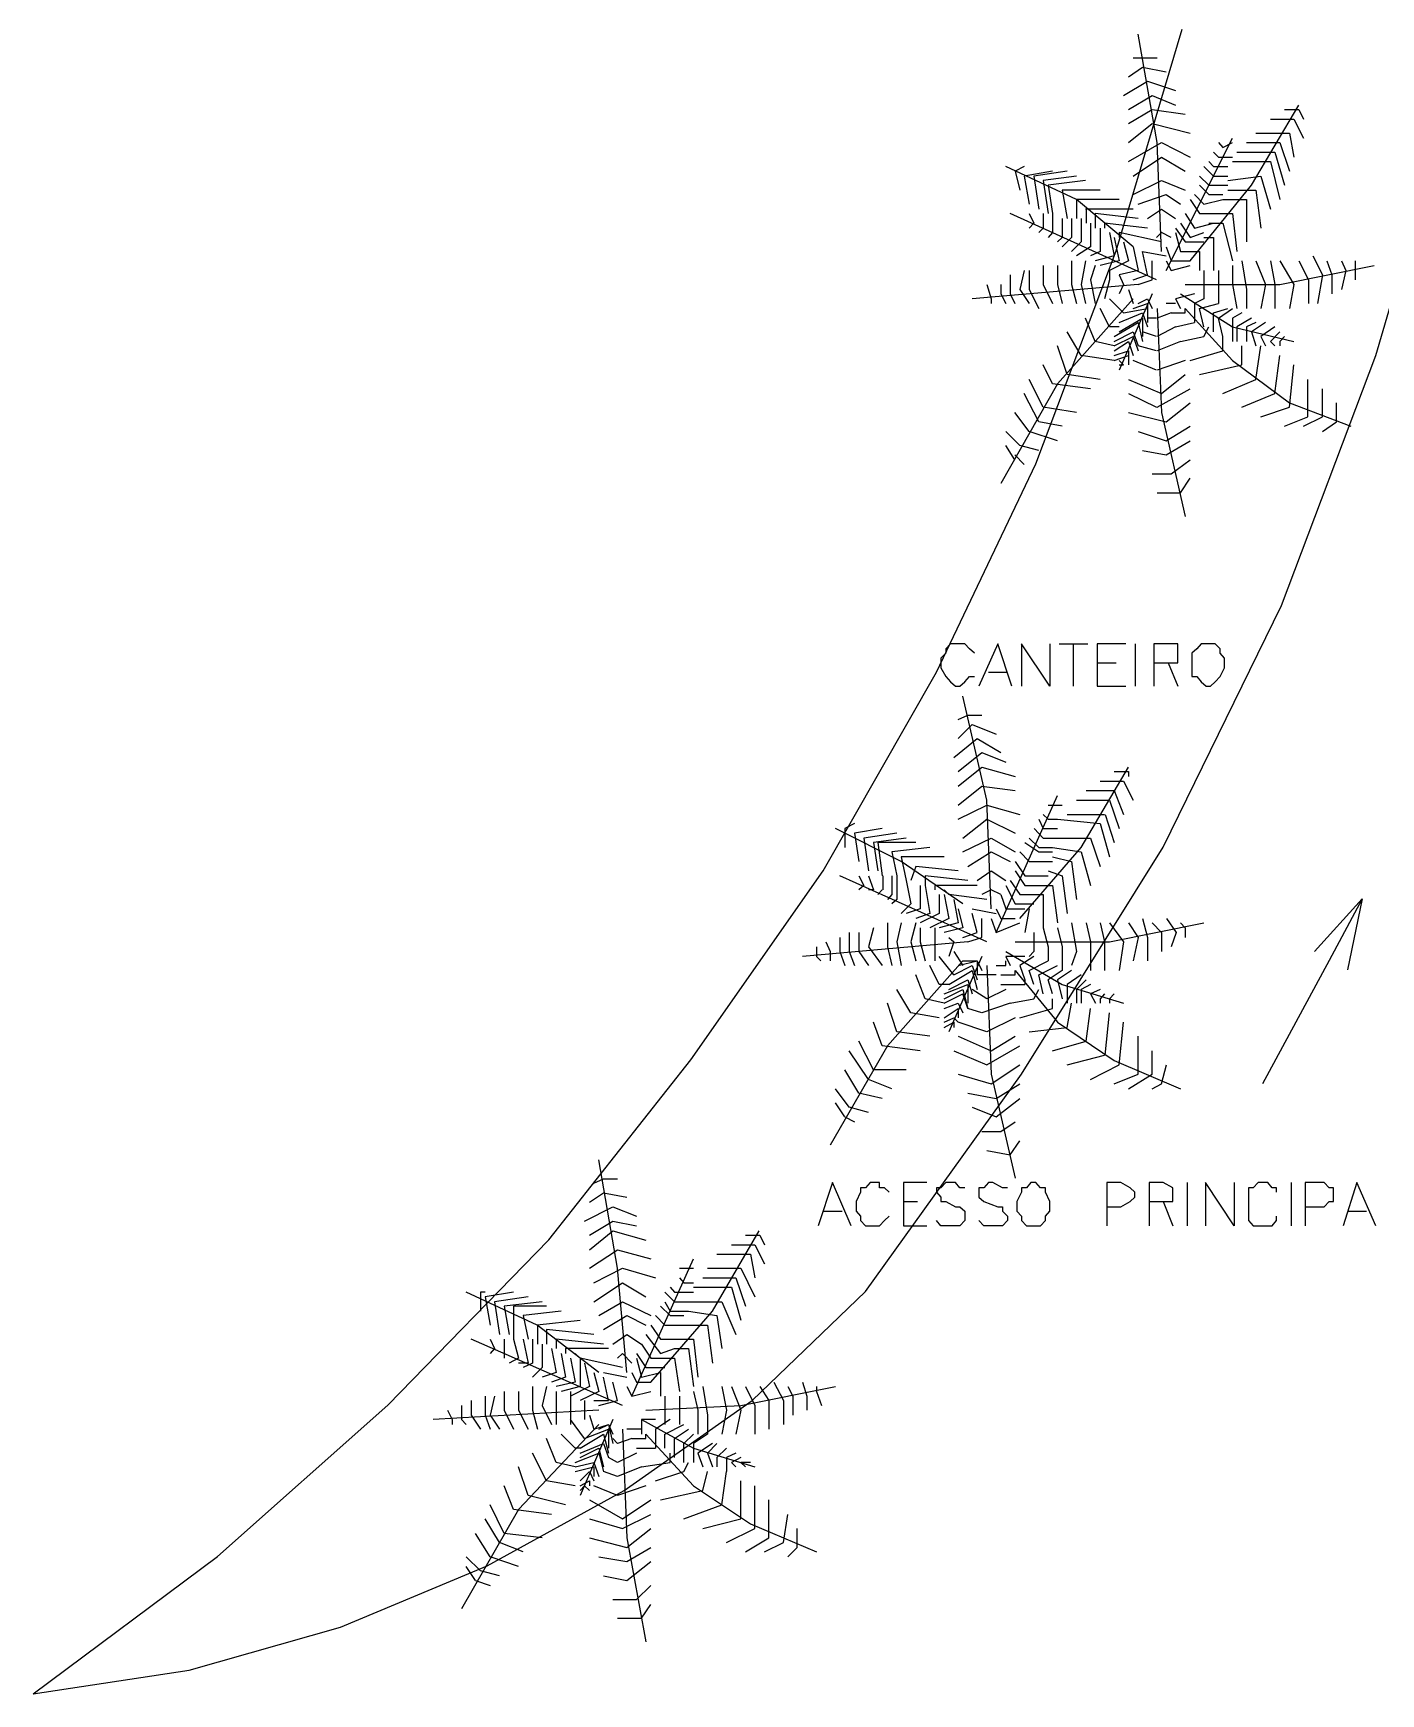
# Model space of a CAD drawing. Header units: millimetres. Extents: x -369 to -70, y -1414 to -1185.
# Drawn here: x -280.49 to -270.85, y -1314.42 to -1302.54 of the extents above; entities that cross this region are included whole.
import ezdxf

# ---------------------------------------------------------------- set-up
doc = ezdxf.new("R2010")
doc.units = ezdxf.units.MM
doc.header["$MEASUREMENT"] = 0
for name, color, linetype in [('2', 2, 'Continuous'), ('50', 50, 'Continuous'), ('64', 64, 'Continuous')]:
    doc.layers.add(name, color=color, linetype=linetype)

msp = doc.modelspace()

# ---------------------------------------------------------------- linework, layer by layer
at = {"layer": '2'}
for points in [[(-280.493, -1314.418), (-279.174, -1313.435), (-277.955, -1312.352), (-276.804, -1311.169), (-275.789, -1309.882), (-274.842, -1308.531), (-274.031, -1307.109), (-273.319, -1305.618), (-272.744, -1304.095), (-272.272, -1302.509)], [(-274.538, -1311.541), (-273.423, -1309.986), (-272.408, -1308.36), (-271.561, -1306.633), (-270.886, -1304.843), (-270.342, -1302.98)], [(-280.493, -1314.418), (-279.378, -1314.25), (-278.295, -1313.942), (-277.244, -1313.503), (-276.265, -1312.963), (-275.35, -1312.32), (-274.538, -1311.541)]]:
    msp.add_lwpolyline(points, dxfattribs=at)
at = {"layer": '50'}
for points in [[(-273.759, -1306.973), (-273.795, -1306.941), (-273.827, -1306.905), (-273.863, -1306.905), (-273.895, -1306.905), (-273.931, -1306.905), (-273.963, -1306.941), (-273.963, -1306.973), (-273.999, -1307.009), (-273.999, -1307.077), (-273.963, -1307.141), (-273.931, -1307.177), (-273.895, -1307.209), (-273.863, -1307.209), (-273.827, -1307.177), (-273.795, -1307.141), (-273.759, -1307.141)], [(-273.491, -1307.209), (-273.591, -1306.905), (-273.591, -1306.905), (-273.727, -1307.209)], [(-273.22, -1306.905), (-273.22, -1307.209), (-273.22, -1307.209), (-273.423, -1306.905), (-273.423, -1306.905), (-273.423, -1307.209)], [(-273.152, -1306.905), (-272.948, -1306.905)], [(-273.052, -1306.905), (-273.052, -1307.209)], [(-272.676, -1306.905), (-272.88, -1306.905), (-272.88, -1306.905), (-272.88, -1307.209)], [(-272.608, -1306.905), (-272.608, -1307.209)], [(-272.476, -1307.041), (-272.372, -1307.041), (-272.304, -1307.041), (-272.304, -1307.009), (-272.304, -1306.973), (-272.304, -1306.941), (-272.304, -1306.905), (-272.372, -1306.905), (-272.476, -1306.905), (-272.476, -1306.905), (-272.476, -1307.209)], [(-272.101, -1306.905), (-272.137, -1306.905), (-272.168, -1306.941), (-272.204, -1306.973), (-272.204, -1307.009), (-272.204, -1307.077), (-272.204, -1307.141), (-272.168, -1307.141), (-272.137, -1307.177), (-272.101, -1307.209), (-272.069, -1307.209), (-272.037, -1307.177), (-272.001, -1307.141), (-271.969, -1307.077), (-271.969, -1307.009), (-272.001, -1306.973), (-272.001, -1306.941), (-272.037, -1306.905), (-272.069, -1306.905), (-272.101, -1306.905)], [(-272.88, -1307.041), (-272.744, -1307.041)], [(-272.372, -1307.041), (-272.304, -1307.209)], [(-273.659, -1307.109), (-273.523, -1307.109)], [(-272.88, -1307.209), (-272.676, -1307.209)], [(-270.986, -1308.731), (-271.221, -1309.171), (-271.697, -1310.054)], [(-271.325, -1309.107), (-270.986, -1308.731), (-271.089, -1309.239)], [(-274.642, -1311.069), (-274.774, -1310.761), (-274.774, -1310.761), (-274.878, -1311.069)], [(-274.37, -1310.829), (-274.402, -1310.797), (-274.438, -1310.797), (-274.438, -1310.761), (-274.506, -1310.761), (-274.538, -1310.797), (-274.574, -1310.797), (-274.574, -1310.829), (-274.606, -1310.897), (-274.606, -1310.965), (-274.574, -1311.001), (-274.574, -1311.033), (-274.538, -1311.069), (-274.506, -1311.069), (-274.438, -1311.069), (-274.402, -1311.033), (-274.37, -1311.001)], [(-274.099, -1310.761), (-274.267, -1310.761), (-274.267, -1310.761), (-274.267, -1311.069)], [(-273.827, -1310.797), (-273.863, -1310.797), (-273.895, -1310.761), (-273.963, -1310.761), (-273.999, -1310.797), (-274.031, -1310.797), (-274.031, -1310.829), (-273.999, -1310.865), (-273.999, -1310.897), (-273.963, -1310.897), (-273.895, -1310.933), (-273.863, -1310.933), (-273.827, -1310.965), (-273.827, -1311.001), (-273.827, -1311.033), (-273.863, -1311.069), (-273.895, -1311.069), (-273.963, -1311.069), (-273.999, -1311.069), (-274.031, -1311.033)], [(-273.523, -1310.797), (-273.559, -1310.797), (-273.627, -1310.761), (-273.659, -1310.761), (-273.691, -1310.797), (-273.727, -1310.797), (-273.727, -1310.829), (-273.727, -1310.865), (-273.691, -1310.897), (-273.591, -1310.933), (-273.559, -1310.933), (-273.559, -1310.965), (-273.523, -1311.001), (-273.523, -1311.033), (-273.559, -1311.069), (-273.627, -1311.069), (-273.659, -1311.069), (-273.691, -1311.069), (-273.727, -1311.033)], [(-273.355, -1310.761), (-273.387, -1310.797), (-273.423, -1310.797), (-273.423, -1310.829), (-273.455, -1310.897), (-273.455, -1310.965), (-273.423, -1311.001), (-273.423, -1311.033), (-273.387, -1311.069), (-273.355, -1311.069), (-273.319, -1311.069), (-273.287, -1311.069), (-273.251, -1311.033), (-273.251, -1311.001), (-273.22, -1310.965), (-273.22, -1310.897), (-273.251, -1310.829), (-273.251, -1310.797), (-273.287, -1310.797), (-273.319, -1310.761), (-273.355, -1310.761)], [(-272.812, -1310.933), (-272.712, -1310.933), (-272.644, -1310.897), (-272.612, -1310.865), (-272.612, -1310.829), (-272.644, -1310.797), (-272.712, -1310.761), (-272.812, -1310.761), (-272.812, -1310.761), (-272.812, -1311.069)], [(-272.508, -1310.897), (-272.408, -1310.897), (-272.34, -1310.897), (-272.34, -1310.865), (-272.34, -1310.829), (-272.34, -1310.797), (-272.408, -1310.761), (-272.508, -1310.761), (-272.508, -1310.761), (-272.508, -1311.069)], [(-272.236, -1310.761), (-272.236, -1311.069)], [(-271.901, -1310.761), (-271.901, -1311.069), (-271.901, -1311.069), (-272.105, -1310.761), (-272.105, -1310.761), (-272.105, -1311.069)], [(-271.597, -1310.829), (-271.597, -1310.797), (-271.629, -1310.797), (-271.661, -1310.761), (-271.729, -1310.761), (-271.765, -1310.797), (-271.797, -1310.797), (-271.797, -1310.829), (-271.797, -1310.897), (-271.797, -1310.965), (-271.797, -1311.001), (-271.797, -1311.033), (-271.765, -1311.069), (-271.729, -1311.069), (-271.661, -1311.069), (-271.629, -1311.069), (-271.597, -1311.033), (-271.597, -1311.001)], [(-271.493, -1310.761), (-271.493, -1311.069)], [(-271.393, -1310.933), (-271.257, -1310.933), (-271.221, -1310.897), (-271.189, -1310.897), (-271.189, -1310.865), (-271.189, -1310.829), (-271.189, -1310.797), (-271.221, -1310.797), (-271.257, -1310.761), (-271.393, -1310.761), (-271.393, -1310.761), (-271.393, -1311.069)], [(-270.886, -1311.069), (-271.022, -1310.761), (-271.022, -1310.761), (-271.121, -1311.069)], [(-274.267, -1310.897), (-274.167, -1310.897)], [(-272.408, -1310.897), (-272.34, -1311.069)], [(-274.842, -1310.965), (-274.706, -1310.965)], [(-271.089, -1310.965), (-270.954, -1310.965)], [(-274.267, -1311.069), (-274.099, -1311.069)]]:
    msp.add_lwpolyline(points, dxfattribs=at)
at = {"layer": '64'}
for points in [[(-272.42, -1304.099), (-272.452, -1303.32), (-272.588, -1302.545)], [(-272.656, -1302.849), (-272.556, -1302.781), (-272.388, -1302.813)], [(-272.624, -1302.713), (-272.556, -1302.713), (-272.556, -1302.713), (-272.452, -1302.713)], [(-272.692, -1302.984), (-272.52, -1302.88)], [(-272.52, -1302.88), (-272.32, -1302.948)], [(-272.656, -1303.084), (-272.488, -1302.984)], [(-272.488, -1302.984), (-272.32, -1303.052)], [(-272.216, -1304.167), (-271.777, -1303.624), (-271.437, -1303.052)], [(-272.656, -1303.184), (-272.488, -1303.084)], [(-272.488, -1303.084), (-272.252, -1303.116)], [(-271.641, -1303.152), (-271.473, -1303.152)], [(-271.541, -1303.084), (-271.437, -1303.084)], [(-271.473, -1303.152), (-271.405, -1303.288)], [(-271.437, -1303.084), (-271.405, -1303.152)], [(-272.656, -1303.32), (-272.488, -1303.184)], [(-272.488, -1303.184), (-272.216, -1303.252)], [(-272.388, -1304.235), (-271.913, -1303.288)], [(-271.745, -1303.252), (-271.505, -1303.252)], [(-271.505, -1303.252), (-271.473, -1303.424)], [(-272.656, -1303.456), (-272.42, -1303.32)], [(-272.42, -1303.32), (-272.216, -1303.424)], [(-272.049, -1303.388), (-272.013, -1303.424)], [(-272.013, -1303.32), (-271.981, -1303.356)], [(-271.981, -1303.356), (-271.913, -1303.32)], [(-271.881, -1303.388), (-271.609, -1303.388)], [(-271.813, -1303.32), (-271.573, -1303.32)], [(-271.609, -1303.388), (-271.541, -1303.624)], [(-271.573, -1303.32), (-271.505, -1303.524)], [(-272.624, -1304.067), (-273.028, -1303.728), (-273.535, -1303.492)], [(-273.403, -1303.492), (-273.467, -1303.524), (-273.467, -1303.524), (-273.435, -1303.66)], [(-273.2, -1303.524), (-273.403, -1303.56)], [(-273.096, -1303.524), (-273.335, -1303.56)], [(-272.624, -1303.56), (-272.42, -1303.424)], [(-272.42, -1303.424), (-272.252, -1303.524)], [(-272.117, -1303.492), (-272.049, -1303.56)], [(-272.081, -1303.456), (-272.049, -1303.492)], [(-272.049, -1303.492), (-271.945, -1303.492)], [(-272.013, -1303.424), (-271.913, -1303.424)], [(-271.913, -1303.456), (-271.641, -1303.456)], [(-271.641, -1303.456), (-271.573, -1303.728)], [(-273.403, -1303.56), (-273.367, -1303.76)], [(-273.335, -1303.56), (-273.299, -1303.796)], [(-273.028, -1303.56), (-273.267, -1303.592)], [(-273.267, -1303.592), (-273.232, -1303.828)], [(-272.964, -1303.592), (-273.232, -1303.624), (-273.232, -1303.624), (-273.2, -1303.828)], [(-272.624, -1303.692), (-272.42, -1303.592)], [(-272.42, -1303.592), (-272.252, -1303.66)], [(-272.148, -1303.56), (-272.081, -1303.624)], [(-272.148, -1303.624), (-272.081, -1303.692)], [(-272.081, -1303.624), (-271.945, -1303.624)], [(-272.049, -1303.56), (-271.945, -1303.56)], [(-271.945, -1303.592), (-271.709, -1303.56)], [(-271.709, -1303.56), (-271.641, -1303.796)], [(-272.86, -1303.66), (-273.132, -1303.66), (-273.132, -1303.66), (-273.096, -1303.864)], [(-273.028, -1303.728), (-273.028, -1303.864)], [(-272.724, -1303.728), (-273.028, -1303.728)], [(-272.588, -1303.76), (-272.388, -1303.692)], [(-272.388, -1303.692), (-272.284, -1303.76)], [(-272.216, -1303.728), (-272.148, -1303.828)], [(-272.184, -1303.692), (-272.117, -1303.76)], [(-272.117, -1303.76), (-271.981, -1303.728)], [(-272.081, -1303.692), (-271.981, -1303.692)], [(-271.981, -1303.728), (-271.813, -1303.728)], [(-271.945, -1303.66), (-271.745, -1303.66)], [(-271.813, -1303.728), (-271.813, -1304.031)], [(-271.745, -1303.66), (-271.709, -1303.932)], [(-272.456, -1304.303), (-273.503, -1303.828)], [(-273.367, -1303.828), (-273.335, -1303.896), (-273.335, -1303.896), (-273.367, -1303.932)], [(-273.267, -1303.828), (-273.267, -1303.932), (-273.267, -1303.932), (-273.299, -1303.963)], [(-273.2, -1303.828), (-273.2, -1303.963)], [(-273.132, -1303.864), (-273.132, -1303.999)], [(-273.064, -1303.864), (-273.064, -1303.999)], [(-272.996, -1303.864), (-272.996, -1304.031)], [(-272.624, -1303.796), (-272.964, -1303.796)], [(-272.96, -1303.796), (-272.96, -1303.896)], [(-272.896, -1303.828), (-272.896, -1303.932)], [(-272.588, -1303.864), (-272.896, -1303.828)], [(-272.52, -1303.864), (-272.42, -1303.796)], [(-272.42, -1303.796), (-272.32, -1303.864)], [(-272.252, -1303.828), (-272.184, -1303.932)], [(-272.148, -1303.828), (-272.013, -1303.828)], [(-272.013, -1303.828), (-271.913, -1303.828)], [(-271.913, -1303.828), (-271.881, -1304.099)], [(-273.2, -1303.963), (-273.232, -1303.999)], [(-273.132, -1303.999), (-273.164, -1304.031)], [(-273.064, -1303.999), (-273.132, -1304.067)], [(-272.928, -1303.896), (-272.928, -1304.067)], [(-272.86, -1303.932), (-272.86, -1304.099)], [(-272.828, -1303.896), (-272.828, -1303.932)], [(-272.52, -1303.932), (-272.828, -1303.896)], [(-272.792, -1303.963), (-272.76, -1304.131)], [(-272.76, -1303.999), (-272.724, -1304.167)], [(-272.724, -1303.963), (-272.724, -1303.999)], [(-272.42, -1304.031), (-272.724, -1303.963)], [(-272.42, -1303.963), (-272.456, -1303.999)], [(-272.352, -1303.999), (-272.42, -1303.963)], [(-272.32, -1303.932), (-272.252, -1304.031)], [(-272.32, -1303.963), (-272.284, -1304.099)], [(-272.284, -1303.896), (-272.216, -1303.999)], [(-272.216, -1303.999), (-272.117, -1303.963)], [(-272.184, -1303.932), (-272.049, -1303.896)], [(-272.117, -1303.999), (-272.049, -1303.999)], [(-272.081, -1303.896), (-271.981, -1303.896)], [(-272.049, -1303.999), (-272.049, -1304.235)], [(-271.981, -1303.896), (-271.913, -1304.167)], [(-272.996, -1304.031), (-273.064, -1304.099)], [(-272.928, -1304.067), (-273.028, -1304.131)], [(-272.86, -1304.099), (-272.928, -1304.131)], [(-272.692, -1304.031), (-272.656, -1304.167), (-272.792, -1304.235)], [(-272.624, -1304.067), (-272.588, -1304.235), (-272.588, -1304.235), (-272.724, -1304.267)], [(-272.52, -1304.267), (-272.556, -1304.099)], [(-272.556, -1304.099), (-272.388, -1304.131)], [(-272.388, -1304.067), (-272.352, -1304.167)], [(-272.284, -1304.099), (-272.148, -1304.099)], [(-272.252, -1304.031), (-272.117, -1304.031)], [(-272.148, -1304.099), (-272.148, -1304.235)], [(-273.403, -1304.235), (-273.435, -1304.371)], [(-273.367, -1304.235), (-273.367, -1304.371)], [(-273.267, -1304.199), (-273.267, -1304.335)], [(-273.164, -1304.199), (-273.164, -1304.335)], [(-273.064, -1304.167), (-273.064, -1304.335)], [(-272.964, -1304.167), (-272.996, -1304.335)], [(-272.896, -1304.199), (-272.928, -1304.303), (-272.928, -1304.303), (-272.896, -1304.471)], [(-272.76, -1304.131), (-272.896, -1304.167)], [(-272.724, -1304.167), (-272.86, -1304.199)], [(-272.792, -1304.235), (-272.792, -1304.303)], [(-272.488, -1304.303), (-272.488, -1304.167)], [(-272.388, -1304.167), (-272.352, -1304.235), (-272.216, -1304.199)], [(-272.352, -1304.167), (-272.216, -1304.167)], [(-272.252, -1304.335), (-271.573, -1304.335), (-270.898, -1304.199)], [(-272.117, -1304.235), (-272.117, -1304.371)], [(-272.013, -1304.235), (-272.013, -1304.371)], [(-271.913, -1304.199), (-271.913, -1304.335)], [(-271.845, -1304.167), (-271.813, -1304.371)], [(-271.745, -1304.167), (-271.677, -1304.335), (-271.677, -1304.335), (-271.709, -1304.507)], [(-271.641, -1304.167), (-271.609, -1304.335), (-271.609, -1304.335), (-271.609, -1304.507)], [(-271.573, -1304.167), (-271.473, -1304.335), (-271.473, -1304.335), (-271.505, -1304.507)], [(-271.437, -1304.167), (-271.369, -1304.303)], [(-271.337, -1304.131), (-271.269, -1304.267), (-271.305, -1304.471)], [(-271.237, -1304.167), (-271.201, -1304.267)], [(-271.133, -1304.167), (-271.101, -1304.235), (-271.133, -1304.371)], [(-271.034, -1304.167), (-271.034, -1304.235), (-271.034, -1304.235), (-271.034, -1304.303)], [(-272.588, -1304.335), (-273.775, -1304.439)], [(-273.671, -1304.335), (-273.639, -1304.439), (-273.639, -1304.439), (-273.639, -1304.471)], [(-273.571, -1304.335), (-273.571, -1304.403), (-273.535, -1304.471)], [(-273.503, -1304.267), (-273.503, -1304.403)], [(-273.267, -1304.335), (-273.2, -1304.471)], [(-273.164, -1304.335), (-273.132, -1304.471)], [(-273.064, -1304.335), (-273.028, -1304.471)], [(-272.996, -1304.335), (-272.964, -1304.471)], [(-272.792, -1304.303), (-272.828, -1304.439)], [(-272.724, -1304.267), (-272.692, -1304.335)], [(-272.692, -1304.335), (-272.724, -1304.403)], [(-272.624, -1304.303), (-272.52, -1304.267)], [(-272.588, -1304.335), (-272.488, -1304.303)], [(-271.913, -1304.335), (-271.881, -1304.507)], [(-271.369, -1304.303), (-271.369, -1304.471)], [(-271.201, -1304.267), (-271.201, -1304.403)], [(-272.624, -1304.439), (-273.164, -1305.047), (-273.571, -1305.758)], [(-273.503, -1304.403), (-273.471, -1304.471)], [(-273.435, -1304.371), (-273.367, -1304.471)], [(-273.367, -1304.371), (-273.299, -1304.507)], [(-272.692, -1304.539), (-272.792, -1304.439)], [(-272.488, -1304.403), (-272.724, -1304.947)], [(-272.656, -1304.371), (-272.624, -1304.471)], [(-272.624, -1304.507), (-272.52, -1304.471)], [(-272.588, -1304.471), (-272.52, -1304.439)], [(-272.52, -1304.439), (-272.488, -1304.507)], [(-272.52, -1304.471), (-272.52, -1304.575)], [(-272.32, -1304.471), (-272.32, -1304.471), (-272.32, -1304.471), (-272.388, -1304.471)], [(-272.184, -1304.403), (-272.32, -1304.439)], [(-272.32, -1304.439), (-272.284, -1304.507)], [(-272.284, -1304.403), (-271.913, -1304.639), (-271.473, -1304.743)], [(-272.117, -1304.439), (-272.184, -1304.471), (-272.184, -1304.471), (-272.184, -1304.575), (-272.184, -1304.575), (-272.184, -1304.607)], [(-272.148, -1304.507), (-272.013, -1304.471)], [(-272.117, -1304.371), (-272.117, -1304.439)], [(-272.013, -1304.371), (-272.013, -1304.471)], [(-271.813, -1304.371), (-271.813, -1304.507)], [(-272.896, -1304.743), (-272.964, -1304.575)], [(-272.792, -1304.639), (-272.86, -1304.507)], [(-272.724, -1304.607), (-272.556, -1304.539)], [(-272.724, -1304.675), (-272.556, -1304.575), (-272.556, -1304.575), (-272.556, -1304.707)], [(-272.692, -1304.539), (-272.52, -1304.507)], [(-272.556, -1304.539), (-272.52, -1304.639)], [(-272.52, -1304.507), (-272.52, -1304.607)], [(-272.456, -1304.575), (-272.52, -1304.575)], [(-272.452, -1304.507), (-272.42, -1305.25), (-272.252, -1305.994)], [(-272.352, -1304.539), (-272.452, -1304.575)], [(-272.352, -1304.539), (-272.252, -1304.539)], [(-272.252, -1304.539), (-272.252, -1304.507)], [(-272.252, -1304.507), (-271.913, -1304.879), (-271.505, -1305.182), (-271.065, -1305.35)], [(-272.117, -1304.639), (-272.148, -1304.507)], [(-272.049, -1304.539), (-271.945, -1304.507)], [(-272.049, -1304.675), (-272.049, -1304.539)], [(-272.013, -1304.575), (-271.913, -1304.507)], [(-271.981, -1304.707), (-272.013, -1304.575)], [(-271.845, -1304.539), (-271.913, -1304.575)], [(-271.913, -1304.575), (-271.913, -1304.743)], [(-271.777, -1304.575), (-271.881, -1304.639)], [(-272.996, -1304.843), (-273.096, -1304.675)], [(-272.724, -1304.639), (-272.792, -1304.639)], [(-272.76, -1304.707), (-272.588, -1304.607), (-272.588, -1304.607), (-272.556, -1304.743)], [(-272.76, -1304.743), (-272.624, -1304.675)], [(-272.76, -1304.775), (-272.624, -1304.707)], [(-272.624, -1304.675), (-272.588, -1304.775)], [(-272.624, -1304.707), (-272.588, -1304.811)], [(-272.456, -1304.707), (-272.556, -1304.675)], [(-272.32, -1304.639), (-272.452, -1304.707)], [(-272.32, -1304.639), (-272.184, -1304.607)], [(-272.284, -1304.743), (-272.117, -1304.707), (-272.117, -1304.707), (-272.081, -1304.639)], [(-271.981, -1304.811), (-271.981, -1304.707)], [(-271.881, -1304.639), (-271.881, -1304.743)], [(-271.745, -1304.607), (-271.813, -1304.639)], [(-271.813, -1304.639), (-271.813, -1304.743)], [(-271.677, -1304.607), (-271.777, -1304.675), (-271.777, -1304.675), (-271.745, -1304.775)], [(-271.609, -1304.639), (-271.709, -1304.707), (-271.677, -1304.775)], [(-271.573, -1304.675), (-271.641, -1304.743)], [(-271.541, -1304.707), (-271.573, -1304.743), (-271.573, -1304.743), (-271.573, -1304.775)], [(-273.096, -1304.979), (-273.164, -1304.775)], [(-272.76, -1304.775), (-272.896, -1304.743)], [(-272.76, -1304.811), (-272.656, -1304.743)], [(-272.76, -1304.843), (-272.656, -1304.811)], [(-272.656, -1304.743), (-272.624, -1304.843)], [(-272.656, -1304.811), (-272.656, -1304.879)], [(-272.456, -1304.811), (-272.588, -1304.775)], [(-272.284, -1304.743), (-272.452, -1304.811)], [(-272.216, -1304.879), (-271.981, -1304.811)], [(-271.845, -1304.911), (-271.845, -1304.775)], [(-271.745, -1305.015), (-271.709, -1304.775)], [(-271.641, -1304.743), (-271.609, -1304.775)], [(-273.2, -1305.047), (-273.267, -1304.911)], [(-272.76, -1304.879), (-272.996, -1304.843)], [(-272.76, -1304.879), (-272.656, -1304.843)], [(-272.692, -1304.911), (-272.724, -1304.879)], [(-272.724, -1304.911), (-272.692, -1304.911)], [(-272.656, -1304.843), (-272.656, -1304.911)], [(-272.456, -1304.947), (-272.624, -1304.879)], [(-272.252, -1304.879), (-272.452, -1304.947)], [(-272.148, -1304.979), (-271.845, -1304.911)], [(-271.609, -1305.114), (-271.573, -1304.843)], [(-271.505, -1305.214), (-271.473, -1304.911)], [(-273.267, -1305.214), (-273.367, -1305.015)], [(-272.928, -1305.082), (-273.2, -1305.047)], [(-272.86, -1305.015), (-273.096, -1304.979)], [(-272.656, -1305.015), (-272.42, -1305.114)], [(-272.42, -1305.114), (-272.252, -1304.979)], [(-271.981, -1305.114), (-271.745, -1305.015)], [(-271.373, -1305.282), (-271.373, -1305.015)], [(-273.299, -1305.318), (-273.403, -1305.114)], [(-272.656, -1305.114), (-272.456, -1305.214)], [(-272.452, -1305.214), (-272.216, -1305.082)], [(-272.388, -1305.318), (-272.216, -1305.182)], [(-271.845, -1305.214), (-271.609, -1305.114)], [(-271.269, -1305.282), (-271.269, -1305.082)], [(-271.169, -1305.318), (-271.169, -1305.182)], [(-273.367, -1305.386), (-273.471, -1305.25)], [(-273.028, -1305.25), (-273.267, -1305.214)], [(-272.656, -1305.25), (-272.388, -1305.318)], [(-271.709, -1305.282), (-271.505, -1305.214)], [(-271.541, -1305.35), (-271.373, -1305.282)], [(-271.405, -1305.35), (-271.269, -1305.282)], [(-273.435, -1305.486), (-273.535, -1305.386)], [(-273.164, -1305.454), (-273.367, -1305.386)], [(-273.132, -1305.35), (-273.299, -1305.318)], [(-272.588, -1305.386), (-272.388, -1305.454)], [(-272.388, -1305.454), (-272.216, -1305.35)], [(-271.269, -1305.386), (-271.169, -1305.318)], [(-273.471, -1305.59), (-273.535, -1305.486)], [(-273.299, -1305.522), (-273.435, -1305.486)], [(-272.556, -1305.522), (-272.388, -1305.554)], [(-272.388, -1305.554), (-272.216, -1305.454)], [(-273.471, -1305.554), (-273.403, -1305.622)], [(-272.352, -1305.69), (-272.216, -1305.59)], [(-272.488, -1305.69), (-272.352, -1305.69)], [(-272.284, -1305.826), (-272.216, -1305.722)], [(-272.452, -1305.826), (-272.284, -1305.826)], [(-273.639, -1308.803), (-273.671, -1308.024), (-273.843, -1307.28)], [(-273.875, -1307.448), (-273.807, -1307.416), (-273.807, -1307.416), (-273.707, -1307.416)], [(-273.875, -1307.584), (-273.775, -1307.484), (-273.603, -1307.552)], [(-273.907, -1307.72), (-273.739, -1307.584)], [(-273.875, -1307.82), (-273.707, -1307.684)], [(-273.739, -1307.584), (-273.571, -1307.684)], [(-273.707, -1307.684), (-273.535, -1307.752)], [(-273.875, -1307.924), (-273.707, -1307.788)], [(-273.707, -1307.788), (-273.467, -1307.856)], [(-273.435, -1308.871), (-272.996, -1308.363), (-272.656, -1307.788)], [(-273.875, -1308.06), (-273.707, -1307.924)], [(-273.707, -1307.924), (-273.467, -1307.956)], [(-272.86, -1307.888), (-272.692, -1307.888)], [(-272.76, -1307.82), (-272.656, -1307.82)], [(-272.692, -1307.888), (-272.624, -1308.024)], [(-272.656, -1307.82), (-272.656, -1307.856)], [(-273.603, -1308.971), (-273.164, -1307.992)], [(-273.028, -1308.024), (-272.792, -1308.024)], [(-272.96, -1307.956), (-272.76, -1307.956)], [(-272.792, -1308.024), (-272.724, -1308.228)], [(-272.76, -1307.956), (-272.692, -1308.128)], [(-273.875, -1308.16), (-273.671, -1308.06)], [(-273.843, -1308.296), (-273.671, -1308.16)], [(-273.671, -1308.06), (-273.435, -1308.128)], [(-273.671, -1308.16), (-273.467, -1308.26)], [(-273.299, -1308.16), (-273.267, -1308.228)], [(-273.267, -1308.128), (-273.232, -1308.16)], [(-273.232, -1308.06), (-273.2, -1308.06)], [(-273.232, -1308.16), (-273.164, -1308.16)], [(-273.2, -1308.06), (-273.132, -1308.06)], [(-273.164, -1308.16), (-272.86, -1308.192)], [(-273.096, -1308.128), (-272.828, -1308.128)], [(-272.824, -1308.128), (-272.76, -1308.328)], [(-273.843, -1308.767), (-274.283, -1308.463), (-274.754, -1308.228)], [(-274.618, -1308.192), (-274.686, -1308.228), (-274.686, -1308.228), (-274.686, -1308.363)], [(-274.418, -1308.228), (-274.618, -1308.26)], [(-274.618, -1308.26), (-274.586, -1308.463)], [(-274.315, -1308.26), (-274.55, -1308.296)], [(-273.331, -1308.228), (-273.267, -1308.296)], [(-273.267, -1308.228), (-273.164, -1308.228)], [(-272.86, -1308.192), (-272.792, -1308.431)], [(-274.55, -1308.296), (-274.518, -1308.531)], [(-274.247, -1308.296), (-274.482, -1308.328)], [(-274.482, -1308.328), (-274.45, -1308.531)], [(-274.179, -1308.328), (-274.45, -1308.328), (-274.45, -1308.328), (-274.418, -1308.567)], [(-274.079, -1308.363), (-274.35, -1308.395), (-274.35, -1308.395), (-274.315, -1308.567)], [(-273.843, -1308.395), (-273.639, -1308.296)], [(-273.807, -1308.499), (-273.639, -1308.395)], [(-273.639, -1308.296), (-273.467, -1308.395)], [(-273.639, -1308.395), (-273.503, -1308.463)], [(-273.435, -1308.395), (-273.367, -1308.463)], [(-273.399, -1308.328), (-273.299, -1308.395)], [(-273.367, -1308.296), (-273.299, -1308.363)], [(-273.299, -1308.363), (-273.2, -1308.363)], [(-273.299, -1308.395), (-273.2, -1308.395)], [(-273.267, -1308.296), (-273.164, -1308.296)], [(-273.2, -1308.363), (-272.996, -1308.395)], [(-273.164, -1308.296), (-272.928, -1308.296)], [(-272.996, -1308.395), (-272.928, -1308.635)], [(-272.928, -1308.296), (-272.86, -1308.499)], [(-274.283, -1308.431), (-274.247, -1308.599)], [(-273.975, -1308.431), (-274.283, -1308.431)], [(-274.179, -1308.499), (-274.215, -1308.599)], [(-273.875, -1308.531), (-274.179, -1308.499)], [(-273.467, -1308.463), (-273.399, -1308.567)], [(-273.367, -1308.463), (-273.2, -1308.463)], [(-273.2, -1308.431), (-273.064, -1308.463)], [(-273.064, -1308.463), (-273.028, -1308.735)], [(-273.671, -1309.039), (-274.722, -1308.567)], [(-274.586, -1308.567), (-274.55, -1308.635), (-274.55, -1308.635), (-274.586, -1308.667)], [(-274.518, -1308.567), (-274.482, -1308.667), (-274.482, -1308.667), (-274.518, -1308.667)], [(-274.414, -1308.567), (-274.414, -1308.667)], [(-274.35, -1308.567), (-274.35, -1308.699)], [(-274.315, -1308.567), (-274.315, -1308.735)], [(-274.247, -1308.599), (-274.215, -1308.767)], [(-274.147, -1308.635), (-274.147, -1308.803)], [(-274.111, -1308.567), (-274.111, -1308.635)], [(-273.807, -1308.599), (-274.111, -1308.567)], [(-274.111, -1308.635), (-274.079, -1308.835)], [(-274.043, -1308.635), (-274.043, -1308.667)], [(-273.739, -1308.635), (-274.043, -1308.635)], [(-273.739, -1308.599), (-273.639, -1308.531)], [(-273.639, -1308.531), (-273.535, -1308.599)], [(-273.535, -1308.635), (-273.467, -1308.767)], [(-273.503, -1308.599), (-273.435, -1308.699)], [(-273.467, -1308.531), (-273.399, -1308.635)], [(-273.399, -1308.567), (-273.232, -1308.567)], [(-273.399, -1308.635), (-273.267, -1308.635)], [(-273.299, -1308.635), (-273.2, -1308.635)], [(-273.232, -1308.531), (-273.132, -1308.567)], [(-273.2, -1308.635), (-273.164, -1308.903)], [(-273.132, -1308.567), (-273.096, -1308.835)], [(-274.418, -1308.667), (-274.45, -1308.699)], [(-274.35, -1308.699), (-274.382, -1308.735)], [(-274.315, -1308.735), (-274.35, -1308.767)], [(-274.011, -1308.699), (-274.011, -1308.835)], [(-273.907, -1308.735), (-273.875, -1308.903), (-274.011, -1308.939)], [(-273.943, -1308.699), (-273.975, -1308.667)], [(-273.975, -1308.699), (-273.943, -1308.871)], [(-273.671, -1308.735), (-273.943, -1308.699)], [(-273.639, -1308.667), (-273.707, -1308.699)], [(-273.571, -1308.699), (-273.639, -1308.667)], [(-273.571, -1308.699), (-273.535, -1308.803)], [(-273.435, -1308.699), (-273.335, -1308.699)], [(-273.335, -1308.699), (-273.267, -1308.699)], [(-273.267, -1308.699), (-273.267, -1308.939)], [(-274.215, -1308.767), (-274.283, -1308.835)], [(-274.147, -1308.803), (-274.247, -1308.835)], [(-274.079, -1308.835), (-274.179, -1308.871)], [(-274.011, -1308.835), (-274.147, -1308.903)], [(-273.943, -1308.871), (-274.079, -1308.939)], [(-273.875, -1308.803), (-273.843, -1308.939), (-273.843, -1308.939), (-273.975, -1308.971)], [(-273.775, -1308.803), (-273.603, -1308.835)], [(-273.739, -1308.971), (-273.775, -1308.835)], [(-273.707, -1309.007), (-273.707, -1308.871)], [(-273.639, -1308.871), (-273.603, -1308.971), (-273.435, -1308.903)], [(-273.603, -1308.803), (-273.571, -1308.871)], [(-273.571, -1308.871), (-273.467, -1308.871)], [(-273.535, -1308.803), (-273.399, -1308.803)], [(-273.467, -1308.767), (-273.335, -1308.767)], [(-273.367, -1308.803), (-273.399, -1308.971)], [(-272.556, -1308.871), (-272.52, -1309.007), (-272.52, -1309.175)], [(-272.384, -1308.871), (-272.316, -1308.971), (-272.352, -1309.075)], [(-274.654, -1308.971), (-274.654, -1309.107)], [(-274.586, -1308.971), (-274.586, -1309.107)], [(-274.482, -1308.939), (-274.518, -1309.075)], [(-274.382, -1308.903), (-274.382, -1309.075)], [(-274.283, -1308.903), (-274.315, -1309.039)], [(-274.179, -1308.903), (-274.215, -1309.039)], [(-274.147, -1308.939), (-274.147, -1309.039), (-274.147, -1309.039), (-274.111, -1309.175)], [(-274.043, -1308.939), (-274.043, -1309.039)], [(-273.843, -1309.007), (-273.739, -1308.971)], [(-273.467, -1309.039), (-272.792, -1309.039), (-272.117, -1308.903)], [(-273.335, -1308.971), (-273.335, -1309.107)], [(-273.267, -1308.939), (-273.232, -1309.075)], [(-273.164, -1308.939), (-273.132, -1309.075)], [(-273.064, -1308.903), (-273.028, -1309.107)], [(-272.96, -1308.903), (-272.928, -1309.039), (-272.928, -1309.039), (-272.928, -1309.243)], [(-272.86, -1308.903), (-272.828, -1309.039), (-272.828, -1309.039), (-272.828, -1309.243)], [(-272.792, -1308.903), (-272.692, -1309.039), (-272.692, -1309.039), (-272.724, -1309.243)], [(-272.656, -1308.903), (-272.588, -1309.007)], [(-272.488, -1308.903), (-272.42, -1308.971)], [(-272.42, -1308.971), (-272.42, -1309.107)], [(-272.284, -1308.903), (-272.252, -1308.939), (-272.252, -1308.939), (-272.252, -1309.007)], [(-273.807, -1309.039), (-274.99, -1309.143)], [(-274.89, -1309.075), (-274.89, -1309.143), (-274.89, -1309.143), (-274.858, -1309.175)], [(-274.822, -1309.039), (-274.79, -1309.107), (-274.79, -1309.175)], [(-274.722, -1309.007), (-274.722, -1309.107)], [(-274.722, -1309.107), (-274.686, -1309.207)], [(-274.654, -1309.107), (-274.618, -1309.207)], [(-274.586, -1309.107), (-274.518, -1309.207)], [(-274.518, -1309.075), (-274.418, -1309.207)], [(-274.382, -1309.075), (-274.35, -1309.207)], [(-274.315, -1309.039), (-274.283, -1309.207)], [(-274.215, -1309.039), (-274.179, -1309.175)], [(-274.043, -1309.039), (-274.043, -1309.175)], [(-273.943, -1309.007), (-273.907, -1309.039)], [(-273.907, -1309.039), (-273.943, -1309.143)], [(-273.907, -1309.107), (-273.843, -1309.207)], [(-273.807, -1309.039), (-273.707, -1309.007)], [(-273.535, -1309.107), (-273.132, -1309.343), (-272.692, -1309.478)], [(-273.335, -1309.107), (-273.367, -1309.143)], [(-273.132, -1309.075), (-273.132, -1309.243), (-273.132, -1309.243), (-273.232, -1309.311)], [(-273.232, -1309.075), (-273.232, -1309.175)], [(-273.028, -1309.107), (-273.064, -1309.207)], [(-272.588, -1309.007), (-272.624, -1309.175)], [(-273.843, -1309.175), (-274.382, -1309.782), (-274.79, -1310.494)], [(-274.011, -1309.343), (-274.079, -1309.207)], [(-273.907, -1309.275), (-274.011, -1309.143)], [(-273.707, -1309.143), (-273.943, -1309.682)], [(-273.907, -1309.275), (-273.775, -1309.207)], [(-273.875, -1309.207), (-273.739, -1309.175)], [(-273.843, -1309.175), (-273.739, -1309.175)], [(-273.775, -1309.207), (-273.739, -1309.311)], [(-273.739, -1309.175), (-273.739, -1309.275)], [(-273.739, -1309.175), (-273.707, -1309.243)], [(-273.671, -1309.207), (-273.639, -1309.986), (-273.467, -1310.729)], [(-273.603, -1309.207), (-273.535, -1309.207), (-273.535, -1309.207), (-273.535, -1309.175)], [(-273.535, -1309.143), (-273.503, -1309.207)], [(-273.399, -1309.143), (-273.535, -1309.143)], [(-273.335, -1309.143), (-273.435, -1309.207), (-273.435, -1309.207), (-273.399, -1309.311), (-273.399, -1309.311), (-273.399, -1309.343)], [(-273.367, -1309.243), (-273.232, -1309.175)], [(-273.299, -1309.275), (-273.164, -1309.207)], [(-274.111, -1309.447), (-274.179, -1309.275)], [(-273.943, -1309.343), (-274.011, -1309.343)], [(-273.975, -1309.411), (-273.807, -1309.343), (-273.807, -1309.343), (-273.807, -1309.478)], [(-273.943, -1309.343), (-273.775, -1309.243)], [(-273.943, -1309.379), (-273.807, -1309.311), (-273.807, -1309.311), (-273.775, -1309.411)], [(-273.775, -1309.243), (-273.739, -1309.379)], [(-273.671, -1309.275), (-273.739, -1309.275)], [(-273.603, -1309.275), (-273.671, -1309.275)], [(-273.571, -1309.275), (-273.467, -1309.275)], [(-273.571, -1309.343), (-273.399, -1309.343)], [(-273.467, -1309.275), (-273.467, -1309.243)], [(-273.467, -1309.243), (-273.164, -1309.614), (-272.76, -1309.886), (-272.284, -1310.09)], [(-273.335, -1309.343), (-273.367, -1309.243)], [(-273.267, -1309.411), (-273.299, -1309.275)], [(-273.2, -1309.411), (-273.232, -1309.311)], [(-273.064, -1309.243), (-273.164, -1309.311)], [(-273.164, -1309.311), (-273.132, -1309.447)], [(-272.996, -1309.275), (-273.096, -1309.343)], [(-273.096, -1309.343), (-273.096, -1309.478)], [(-272.96, -1309.311), (-273.028, -1309.379)], [(-272.928, -1309.343), (-272.996, -1309.379), (-272.996, -1309.379), (-272.996, -1309.478)], [(-274.215, -1309.546), (-274.315, -1309.379)], [(-273.975, -1309.478), (-274.111, -1309.447)], [(-273.975, -1309.447), (-273.843, -1309.379)], [(-273.975, -1309.478), (-273.843, -1309.411)], [(-273.843, -1309.379), (-273.807, -1309.514), (-273.807, -1309.514), (-273.843, -1309.411)], [(-273.671, -1309.447), (-273.775, -1309.379)], [(-273.535, -1309.379), (-273.671, -1309.447)], [(-273.503, -1309.478), (-273.335, -1309.447), (-273.335, -1309.447), (-273.299, -1309.379)], [(-273.2, -1309.514), (-273.2, -1309.447)], [(-273.028, -1309.379), (-273.028, -1309.478)], [(-272.86, -1309.379), (-272.928, -1309.411), (-272.892, -1309.478)], [(-272.828, -1309.411), (-272.86, -1309.447)], [(-272.86, -1309.447), (-272.86, -1309.478)], [(-272.76, -1309.411), (-272.792, -1309.447), (-272.792, -1309.447), (-272.792, -1309.478)], [(-274.315, -1309.682), (-274.382, -1309.478)], [(-274.011, -1309.582), (-274.215, -1309.546)], [(-273.975, -1309.514), (-273.875, -1309.478)], [(-273.975, -1309.582), (-273.875, -1309.514)], [(-273.975, -1309.614), (-273.907, -1309.582)], [(-273.907, -1309.582), (-273.875, -1309.614)], [(-273.875, -1309.478), (-273.843, -1309.546)], [(-273.875, -1309.514), (-273.875, -1309.582)], [(-273.707, -1309.546), (-273.807, -1309.514)], [(-273.503, -1309.478), (-273.707, -1309.546)], [(-273.467, -1309.582), (-273.671, -1309.682)], [(-273.435, -1309.582), (-273.2, -1309.514)], [(-273.096, -1309.65), (-273.064, -1309.478)], [(-272.96, -1309.75), (-272.928, -1309.514)], [(-272.824, -1309.85), (-272.792, -1309.546)], [(-274.418, -1309.782), (-274.482, -1309.614)], [(-274.079, -1309.714), (-274.315, -1309.682)], [(-273.975, -1309.65), (-273.907, -1309.614)], [(-273.907, -1309.614), (-273.907, -1309.65)], [(-273.671, -1309.682), (-273.875, -1309.614)], [(-273.367, -1309.682), (-273.096, -1309.65)], [(-272.724, -1309.918), (-272.692, -1309.614)], [(-274.518, -1310.022), (-274.654, -1309.818)], [(-274.482, -1309.954), (-274.586, -1309.75)], [(-274.147, -1309.818), (-274.418, -1309.782)], [(-273.907, -1309.818), (-273.671, -1309.918)], [(-273.875, -1309.714), (-273.639, -1309.818)], [(-273.671, -1309.918), (-273.435, -1309.782)], [(-273.639, -1309.818), (-273.467, -1309.714)], [(-273.2, -1309.818), (-272.96, -1309.75)], [(-272.588, -1309.986), (-272.588, -1309.714)], [(-272.488, -1309.986), (-272.488, -1309.818)], [(-273.639, -1310.054), (-273.435, -1309.918)], [(-273.096, -1309.918), (-272.828, -1309.85)], [(-272.928, -1310.022), (-272.724, -1309.918)], [(-272.42, -1310.054), (-272.384, -1309.918)], [(-274.586, -1310.122), (-274.686, -1309.954)], [(-274.35, -1310.09), (-274.518, -1310.022)], [(-274.247, -1309.954), (-274.482, -1309.954)], [(-273.875, -1309.986), (-273.639, -1310.054)], [(-273.603, -1310.158), (-273.435, -1310.054)], [(-272.76, -1310.054), (-272.588, -1309.986)], [(-272.656, -1310.09), (-272.488, -1309.986)], [(-272.488, -1310.09), (-272.42, -1310.054)], [(-274.654, -1310.222), (-274.754, -1310.09)], [(-274.418, -1310.158), (-274.586, -1310.122)], [(-273.807, -1310.122), (-273.603, -1310.158)], [(-273.603, -1310.29), (-273.435, -1310.158)], [(-274.686, -1310.29), (-274.754, -1310.19)], [(-274.686, -1310.29), (-274.618, -1310.326)], [(-274.518, -1310.258), (-274.654, -1310.222)], [(-273.775, -1310.222), (-273.603, -1310.29)], [(-273.707, -1310.394), (-273.571, -1310.394)], [(-273.571, -1310.394), (-273.467, -1310.326)], [(-273.671, -1310.53), (-273.503, -1310.561)], [(-273.503, -1310.561), (-273.435, -1310.462)], [(-276.245, -1312.12), (-276.313, -1311.373), (-276.445, -1310.597)], [(-276.481, -1310.765), (-276.413, -1310.733), (-276.413, -1310.733), (-276.313, -1310.733)], [(-276.513, -1310.901), (-276.413, -1310.833), (-276.245, -1310.865)], [(-276.548, -1311.037), (-276.345, -1310.933)], [(-276.345, -1310.933), (-276.177, -1311.001)], [(-276.513, -1311.137), (-276.345, -1311.037)], [(-276.513, -1311.241), (-276.345, -1311.105)], [(-276.345, -1311.037), (-276.177, -1311.069)], [(-276.345, -1311.105), (-276.109, -1311.173)], [(-276.073, -1312.188), (-275.633, -1311.68), (-275.298, -1311.105)], [(-276.513, -1311.373), (-276.313, -1311.241)], [(-276.313, -1311.241), (-276.073, -1311.305)], [(-275.497, -1311.205), (-275.33, -1311.205)], [(-275.398, -1311.137), (-275.294, -1311.137)], [(-275.33, -1311.205), (-275.262, -1311.341)], [(-275.294, -1311.137), (-275.262, -1311.205)], [(-276.481, -1311.477), (-276.277, -1311.373)], [(-276.277, -1311.373), (-276.041, -1311.441)], [(-276.209, -1312.288), (-275.769, -1311.305)], [(-275.869, -1311.373), (-275.837, -1311.373)], [(-275.837, -1311.373), (-275.769, -1311.373)], [(-275.669, -1311.373), (-275.43, -1311.373)], [(-275.601, -1311.273), (-275.362, -1311.273)], [(-275.43, -1311.373), (-275.33, -1311.577)], [(-275.362, -1311.273), (-275.33, -1311.441)], [(-276.481, -1311.613), (-276.277, -1311.477)], [(-276.277, -1311.477), (-276.109, -1311.577)], [(-275.869, -1311.441), (-275.837, -1311.477)], [(-275.837, -1311.477), (-275.769, -1311.477)], [(-275.701, -1311.441), (-275.465, -1311.441)], [(-275.465, -1311.441), (-275.398, -1311.645)], [(-276.445, -1312.12), (-276.888, -1311.78), (-277.396, -1311.545)], [(-277.26, -1311.545), (-277.292, -1311.545), (-277.292, -1311.545), (-277.292, -1311.68)], [(-277.056, -1311.545), (-277.26, -1311.577)], [(-277.26, -1311.577), (-277.224, -1311.78)], [(-276.952, -1311.577), (-277.192, -1311.613)], [(-275.973, -1311.545), (-275.905, -1311.613)], [(-275.937, -1311.509), (-275.905, -1311.545)], [(-275.905, -1311.545), (-275.769, -1311.545)], [(-275.769, -1311.509), (-275.497, -1311.509)], [(-275.497, -1311.509), (-275.43, -1311.744)], [(-277.192, -1311.613), (-277.156, -1311.848)], [(-276.852, -1311.613), (-277.124, -1311.645)], [(-277.124, -1311.645), (-277.088, -1311.848)], [(-276.82, -1311.645), (-277.056, -1311.645), (-277.056, -1311.645), (-277.056, -1311.88)], [(-276.716, -1311.68), (-276.988, -1311.712), (-276.988, -1311.712), (-276.952, -1311.88)], [(-276.445, -1311.712), (-276.277, -1311.613)], [(-276.413, -1311.812), (-276.245, -1311.712)], [(-276.277, -1311.613), (-276.073, -1311.712)], [(-276.245, -1311.712), (-276.109, -1311.78)], [(-276.041, -1311.712), (-275.973, -1311.78)], [(-276.005, -1311.645), (-275.937, -1311.712)], [(-275.973, -1311.613), (-275.937, -1311.68)], [(-275.937, -1311.68), (-275.805, -1311.68)], [(-275.937, -1311.712), (-275.837, -1311.712)], [(-275.905, -1311.613), (-275.805, -1311.613)], [(-275.805, -1311.613), (-275.565, -1311.613)], [(-275.805, -1311.68), (-275.601, -1311.712)], [(-275.601, -1311.712), (-275.565, -1311.948)], [(-275.565, -1311.613), (-275.465, -1311.848)], [(-276.58, -1311.748), (-276.888, -1311.78)], [(-276.884, -1311.78), (-276.884, -1311.916)], [(-276.82, -1311.812), (-276.82, -1311.916)], [(-276.481, -1311.848), (-276.82, -1311.812)], [(-276.345, -1311.916), (-276.245, -1311.848)], [(-276.245, -1311.848), (-276.141, -1311.916)], [(-276.109, -1311.848), (-276.005, -1311.984)], [(-276.073, -1311.78), (-276.005, -1311.88)], [(-275.973, -1311.78), (-275.837, -1311.78)], [(-275.837, -1311.78), (-275.669, -1311.78)], [(-275.669, -1311.78), (-275.633, -1312.052)], [(-276.277, -1312.356), (-277.36, -1311.88)], [(-277.224, -1311.88), (-277.192, -1311.948), (-277.192, -1311.948), (-277.224, -1311.984)], [(-277.124, -1311.88), (-277.124, -1311.984), (-277.124, -1311.984), (-277.124, -1312.016)], [(-277.056, -1311.88), (-277.02, -1312.016)], [(-276.988, -1311.88), (-276.952, -1312.052)], [(-276.92, -1311.88), (-276.92, -1312.052)], [(-276.852, -1311.916), (-276.852, -1312.084)], [(-276.784, -1311.948), (-276.752, -1312.12)], [(-276.752, -1311.88), (-276.752, -1311.948)], [(-276.413, -1311.916), (-276.752, -1311.88)], [(-276.684, -1311.948), (-276.684, -1311.984)], [(-276.377, -1311.948), (-276.684, -1311.948)], [(-276.141, -1311.916), (-276.073, -1312.016)], [(-276.005, -1311.88), (-275.869, -1311.88)], [(-276.005, -1311.984), (-275.905, -1311.948)], [(-275.905, -1311.948), (-275.805, -1311.948)], [(-275.869, -1311.88), (-275.769, -1311.88)], [(-275.805, -1311.948), (-275.769, -1312.22)], [(-275.769, -1311.88), (-275.737, -1312.152)], [(-277.02, -1312.016), (-277.088, -1312.052)], [(-276.952, -1312.052), (-277.02, -1312.052)], [(-276.92, -1312.052), (-276.988, -1312.084)], [(-276.852, -1312.084), (-276.92, -1312.152)], [(-276.716, -1311.984), (-276.684, -1312.152)], [(-276.648, -1312.016), (-276.616, -1312.188)], [(-276.548, -1312.052), (-276.513, -1312.22), (-276.648, -1312.288)], [(-276.58, -1312.016), (-276.616, -1311.984)], [(-276.58, -1312.016), (-276.58, -1312.22)], [(-276.277, -1312.084), (-276.58, -1312.016)], [(-276.277, -1311.984), (-276.313, -1312.016)], [(-276.209, -1312.052), (-276.277, -1311.984)], [(-276.177, -1311.984), (-276.109, -1312.084)], [(-276.177, -1312.016), (-276.141, -1312.152)], [(-276.109, -1312.084), (-275.973, -1312.084)], [(-276.073, -1312.016), (-275.937, -1312.016)], [(-275.937, -1312.016), (-275.905, -1312.016)], [(-275.905, -1312.016), (-275.869, -1312.256)], [(-276.752, -1312.12), (-276.852, -1312.152)], [(-276.684, -1312.152), (-276.784, -1312.188)], [(-276.616, -1312.188), (-276.752, -1312.22)], [(-276.481, -1312.12), (-276.445, -1312.256), (-276.445, -1312.256), (-276.58, -1312.32)], [(-276.413, -1312.12), (-276.245, -1312.152)], [(-276.377, -1312.32), (-276.413, -1312.152)], [(-276.313, -1312.32), (-276.345, -1312.188)], [(-276.209, -1312.12), (-276.177, -1312.188)], [(-276.177, -1312.188), (-276.073, -1312.188)], [(-276.141, -1312.152), (-276.005, -1312.12)], [(-276.005, -1312.12), (-276.005, -1312.288)], [(-275.194, -1312.188), (-275.126, -1312.32), (-275.126, -1312.492)], [(-274.99, -1312.188), (-274.958, -1312.288), (-274.958, -1312.388)], [(-277.36, -1312.32), (-277.36, -1312.424)], [(-277.26, -1312.288), (-277.26, -1312.424)], [(-277.192, -1312.288), (-277.224, -1312.424)], [(-277.124, -1312.256), (-277.124, -1312.388)], [(-277.02, -1312.256), (-277.02, -1312.388)], [(-276.92, -1312.22), (-276.92, -1312.388)], [(-276.82, -1312.22), (-276.852, -1312.356)], [(-276.752, -1312.256), (-276.752, -1312.356), (-276.752, -1312.356), (-276.752, -1312.492)], [(-276.58, -1312.22), (-276.716, -1312.256)], [(-276.648, -1312.256), (-276.648, -1312.356)], [(-276.548, -1312.32), (-276.548, -1312.356)], [(-276.481, -1312.32), (-276.377, -1312.32)], [(-276.445, -1312.356), (-276.313, -1312.32)], [(-276.245, -1312.22), (-276.209, -1312.288), (-276.073, -1312.256)], [(-276.109, -1312.388), (-275.43, -1312.356), (-274.754, -1312.22)], [(-275.973, -1312.288), (-275.973, -1312.424)], [(-275.869, -1312.288), (-275.869, -1312.388)], [(-275.769, -1312.256), (-275.737, -1312.388)], [(-275.701, -1312.22), (-275.669, -1312.424)], [(-275.565, -1312.22), (-275.533, -1312.388), (-275.533, -1312.388), (-275.565, -1312.56)], [(-275.497, -1312.22), (-275.43, -1312.388), (-275.43, -1312.388), (-275.465, -1312.56)], [(-275.398, -1312.22), (-275.33, -1312.356), (-275.33, -1312.356), (-275.33, -1312.56)], [(-275.294, -1312.22), (-275.23, -1312.32)], [(-275.23, -1312.32), (-275.23, -1312.524)], [(-275.094, -1312.22), (-275.058, -1312.288)], [(-275.058, -1312.288), (-275.058, -1312.424)], [(-274.89, -1312.22), (-274.89, -1312.256), (-274.89, -1312.256), (-274.854, -1312.356)], [(-276.445, -1312.388), (-277.632, -1312.456)], [(-277.528, -1312.388), (-277.496, -1312.456), (-277.496, -1312.456), (-277.496, -1312.492)], [(-277.428, -1312.356), (-277.428, -1312.456), (-277.396, -1312.492)], [(-277.36, -1312.424), (-277.292, -1312.524)], [(-277.26, -1312.424), (-277.224, -1312.524)], [(-277.224, -1312.424), (-277.156, -1312.524)], [(-277.124, -1312.388), (-277.056, -1312.524)], [(-277.02, -1312.388), (-276.952, -1312.524)], [(-276.92, -1312.388), (-276.884, -1312.524)], [(-276.852, -1312.356), (-276.784, -1312.492)], [(-276.648, -1312.356), (-276.648, -1312.492)], [(-276.548, -1312.356), (-276.548, -1312.456)], [(-276.513, -1312.424), (-276.481, -1312.524)], [(-275.973, -1312.424), (-275.973, -1312.492)], [(-275.869, -1312.388), (-275.869, -1312.492)], [(-275.737, -1312.388), (-275.737, -1312.56)], [(-275.669, -1312.424), (-275.669, -1312.56)], [(-276.445, -1312.492), (-277.02, -1313.099), (-277.428, -1313.811)], [(-276.616, -1312.66), (-276.716, -1312.56)], [(-276.548, -1312.592), (-276.648, -1312.456)], [(-276.345, -1312.456), (-276.58, -1312.999)], [(-276.58, -1312.66), (-276.413, -1312.56)], [(-276.548, -1312.592), (-276.377, -1312.524)], [(-276.481, -1312.524), (-276.377, -1312.492)], [(-276.445, -1312.524), (-276.377, -1312.492)], [(-276.413, -1312.56), (-276.377, -1312.696)], [(-276.377, -1312.492), (-276.345, -1312.628)], [(-276.377, -1312.492), (-276.345, -1312.56)], [(-276.377, -1312.524), (-276.377, -1312.66)], [(-276.277, -1312.524), (-276.245, -1313.303), (-276.109, -1314.046)], [(-276.141, -1312.524), (-276.141, -1312.524), (-276.141, -1312.524), (-276.245, -1312.524)], [(-276.141, -1312.456), (-276.141, -1312.56)], [(-276.041, -1312.456), (-276.141, -1312.456)], [(-276.141, -1312.456), (-275.769, -1312.66), (-275.33, -1312.795)], [(-276.109, -1312.592), (-276.109, -1312.56)], [(-276.109, -1312.56), (-275.769, -1312.931), (-275.362, -1313.203), (-274.89, -1313.403)], [(-275.937, -1312.456), (-276.041, -1312.524), (-276.041, -1312.524), (-276.041, -1312.628), (-276.041, -1312.628), (-276.041, -1312.66)], [(-275.973, -1312.56), (-275.837, -1312.492)], [(-275.973, -1312.66), (-275.973, -1312.56)], [(-275.905, -1312.592), (-275.805, -1312.524)], [(-275.837, -1312.628), (-275.769, -1312.56)], [(-275.669, -1312.56), (-275.769, -1312.628)], [(-276.752, -1312.763), (-276.82, -1312.592)], [(-276.58, -1312.66), (-276.616, -1312.66)], [(-276.58, -1312.696), (-276.413, -1312.628), (-276.413, -1312.628), (-276.377, -1312.728)], [(-276.58, -1312.728), (-276.445, -1312.66), (-276.445, -1312.66), (-276.413, -1312.795)], [(-276.313, -1312.628), (-276.345, -1312.592)], [(-276.209, -1312.592), (-276.313, -1312.628)], [(-276.209, -1312.592), (-276.109, -1312.592)], [(-276.177, -1312.66), (-276.041, -1312.66)], [(-275.905, -1312.728), (-275.905, -1312.592)], [(-275.837, -1312.763), (-275.837, -1312.628)], [(-275.769, -1312.628), (-275.769, -1312.763)], [(-275.633, -1312.628), (-275.737, -1312.696)], [(-275.601, -1312.628), (-275.669, -1312.696)], [(-275.533, -1312.66), (-275.601, -1312.728), (-275.601, -1312.728), (-275.601, -1312.795)], [(-276.952, -1312.999), (-277.02, -1312.795)], [(-276.82, -1312.895), (-276.92, -1312.696)], [(-276.616, -1312.795), (-276.752, -1312.763)], [(-276.616, -1312.763), (-276.445, -1312.696)], [(-276.616, -1312.795), (-276.481, -1312.763)], [(-276.616, -1312.827), (-276.481, -1312.795)], [(-276.481, -1312.763), (-276.445, -1312.863)], [(-276.481, -1312.795), (-276.481, -1312.863)], [(-276.445, -1312.696), (-276.413, -1312.827)], [(-276.313, -1312.763), (-276.377, -1312.728)], [(-276.177, -1312.696), (-276.313, -1312.763)], [(-276.141, -1312.795), (-276.313, -1312.863)], [(-276.141, -1312.795), (-275.937, -1312.763), (-275.937, -1312.763), (-275.937, -1312.696)], [(-275.837, -1312.827), (-275.805, -1312.763)], [(-275.737, -1312.696), (-275.701, -1312.795)], [(-275.669, -1312.696), (-275.633, -1312.795)], [(-275.465, -1312.696), (-275.533, -1312.728), (-275.533, -1312.827)], [(-275.43, -1312.728), (-275.497, -1312.763)], [(-275.497, -1312.763), (-275.465, -1312.795)], [(-275.362, -1312.763), (-275.43, -1312.763), (-275.43, -1312.763), (-275.398, -1312.795)], [(-276.616, -1312.931), (-276.82, -1312.895)], [(-276.58, -1312.895), (-276.513, -1312.827)], [(-276.58, -1312.931), (-276.513, -1312.895)], [(-276.513, -1312.827), (-276.481, -1312.895)], [(-276.513, -1312.895), (-276.513, -1312.931)], [(-276.313, -1312.863), (-276.413, -1312.827)], [(-276.041, -1312.895), (-275.837, -1312.827)], [(-275.701, -1312.963), (-275.669, -1312.827)], [(-275.565, -1313.067), (-275.533, -1312.827)], [(-275.43, -1313.167), (-275.43, -1312.895)], [(-277.056, -1313.099), (-277.124, -1312.931)], [(-276.684, -1313.067), (-276.952, -1312.999)], [(-276.58, -1312.963), (-276.548, -1312.931)], [(-276.548, -1312.931), (-276.513, -1312.963)], [(-276.513, -1313.031), (-276.277, -1313.167)], [(-276.313, -1312.999), (-276.481, -1312.931)], [(-276.109, -1312.931), (-276.313, -1312.999)], [(-276.277, -1313.167), (-276.073, -1313.031)], [(-276.005, -1313.031), (-275.701, -1312.963)], [(-275.33, -1313.235), (-275.33, -1312.931)], [(-275.23, -1313.303), (-275.23, -1313.031)], [(-277.124, -1313.271), (-277.224, -1313.067)], [(-276.784, -1313.135), (-277.056, -1313.099)], [(-276.277, -1313.235), (-276.073, -1313.135)], [(-275.837, -1313.167), (-275.565, -1313.067)], [(-275.126, -1313.335), (-275.094, -1313.135)], [(-277.224, -1313.439), (-277.328, -1313.271)], [(-277.156, -1313.335), (-277.26, -1313.167)], [(-276.852, -1313.303), (-277.124, -1313.271)], [(-276.513, -1313.167), (-276.277, -1313.235)], [(-276.245, -1313.371), (-276.073, -1313.235)], [(-275.701, -1313.235), (-275.43, -1313.167)], [(-275.533, -1313.335), (-275.33, -1313.235)], [(-275.026, -1313.371), (-275.026, -1313.235)], [(-276.988, -1313.403), (-277.156, -1313.335)], [(-276.513, -1313.303), (-276.245, -1313.371)], [(-276.245, -1313.471), (-276.073, -1313.371)], [(-275.398, -1313.403), (-275.23, -1313.303)], [(-275.262, -1313.403), (-275.126, -1313.335)], [(-275.094, -1313.439), (-275.026, -1313.371)], [(-277.292, -1313.539), (-277.396, -1313.439)], [(-277.328, -1313.607), (-277.396, -1313.507)], [(-277.02, -1313.507), (-277.224, -1313.439)], [(-276.445, -1313.439), (-276.245, -1313.471)], [(-276.245, -1313.607), (-276.073, -1313.471)], [(-277.328, -1313.607), (-277.224, -1313.643)], [(-277.156, -1313.575), (-277.292, -1313.539)], [(-276.413, -1313.575), (-276.245, -1313.607)], [(-276.345, -1313.743), (-276.177, -1313.743)], [(-276.177, -1313.743), (-276.073, -1313.643)], [(-276.141, -1313.878), (-276.073, -1313.779)], [(-276.313, -1313.878), (-276.141, -1313.878)]]:
    msp.add_lwpolyline(points, dxfattribs=at)

doc.saveas('drawing.dxf')
